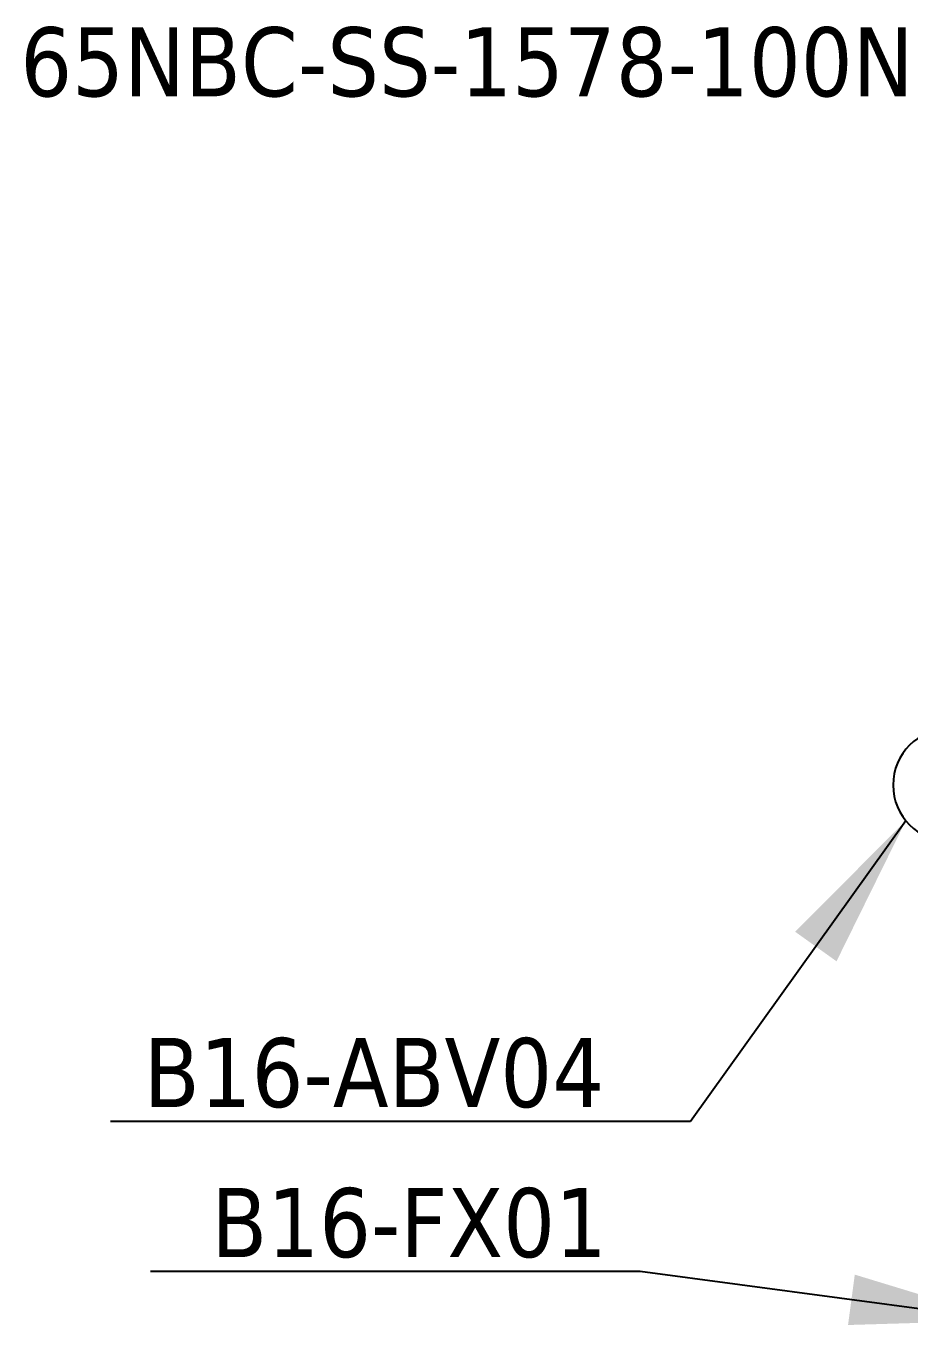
# Model space of a CAD drawing. Header units: millimetres. Extents: x -6314 to 11113, y -129 to 3675.
# Drawn here: x 6525.3 to 6668, y 1802.9 to 2012.9 of the extents above; entities that cross this region are included whole.
import ezdxf

# ---------------------------------------------------------------- set-up
doc = ezdxf.new("R2010")
doc.units = ezdxf.units.MM
doc.dimstyles.new('ISO-25', dxfattribs={"dimtxt": 2.5, "dimasz": 2.5, "dimexe": 1.25, "dimexo": 0.625, "dimtad": 1, "dimtxsty": 'Standard', "dimcen": 2.5, "dimadec": 0, "dimazin": 0, "dimtfac": 1, "dimtmove": 0, "dimatfit": 3, "dimfxl": 1, "dimarcsym": 0})

msp = doc.modelspace()

# ---------------------------------------------------------------- linework, layer by layer
at = {"linetype": 'Continuous', "lineweight": -3}
msp.add_arc((6674.54, 1890.16), 9.1, 90, 270, dxfattribs=at)

# ---------------------------------------------------------------- texts
at = {"char_height": 11.1664}
for s, insert, width, attachment_point in [('\\pxt9;{\\fTahoma|b0|i0|c0|p34;65NBC-SS-1578-100NBJ}', (6681.69, 2012.69), 635.627, 3), ('{\\fTahoma|b0|i0|c0|p34;B16-ABV04}', (6544.37, 1849.26), 777.1843, 1), ('{\\fTahoma|b0|i0|c0|p34;B16-FX01}', (6619.2, 1825), 777.1843, 3)]:
    msp.add_mtext(s, dxfattribs=dict(at, insert=insert, width=width, attachment_point=attachment_point))

# ---------------------------------------------------------------- leaders
at = {"linetype": 'Continuous', "lineweight": -3}
for points in [[(6667.5, 1884.39), (6632.73, 1835.76), (6539.01, 1835.76)], [(6683.49, 1803.61), (6624.56, 1811.5), (6545.47, 1811.5)]]:
    msp.add_leader(points, dimstyle='ISO-25', override={"dimscale": 10, "dimtad": 0}, dxfattribs=at)

doc.saveas('drawing.dxf')
